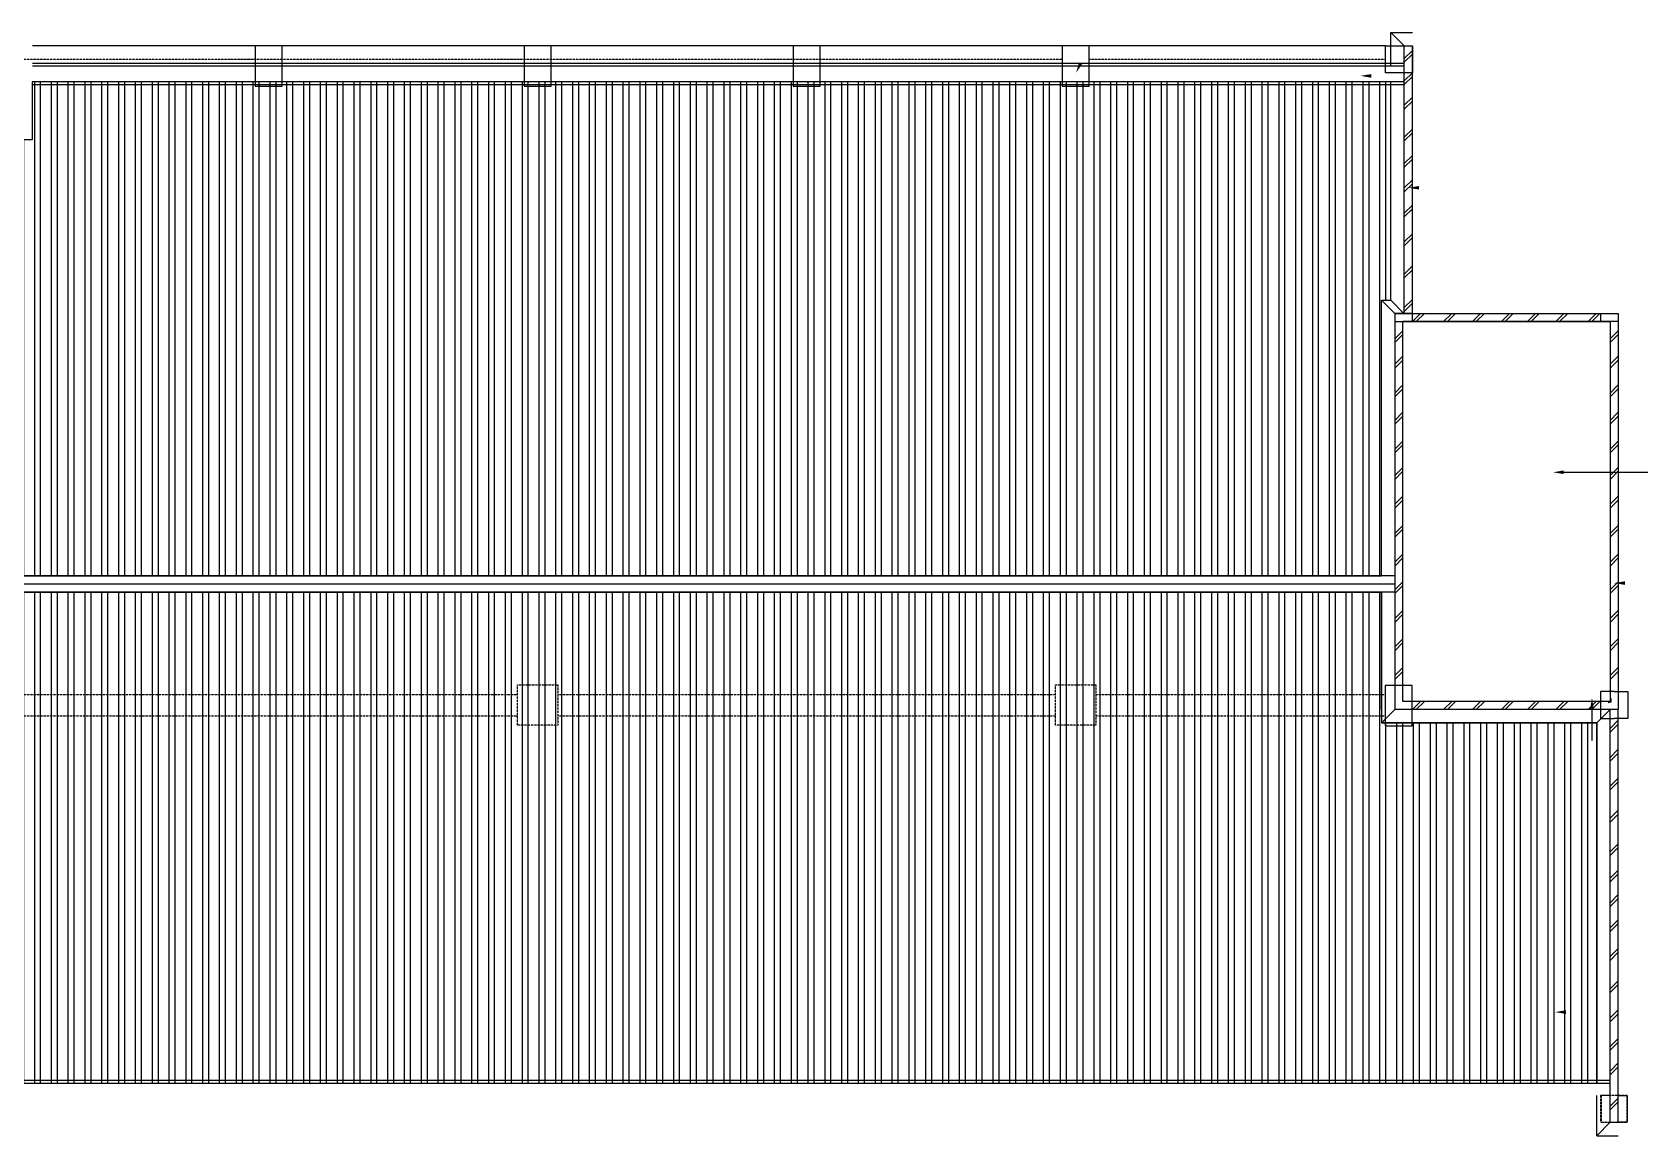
# Model space of a CAD drawing. Extents: x 2390503 to 2466382, y -996812 to -918729.
# Drawn here: x 2436362 to 2466382, y -939229 to -918729 of the extents above; entities that cross this region are included whole.
import ezdxf

# ---------------------------------------------------------------- set-up
doc = ezdxf.new("R2010")
doc.units = 0
doc.header["$LTSCALE"] = 15
doc.header["$MEASUREMENT"] = 0
doc.linetypes.add('HIDDEN', pattern=[0.375, 0.25, -0.125])
for name, color, linetype in [('BEAM', 1, 'HIDDEN'), ('COL', 3, 'CONTINUOUS'), ('FLASH', 35, 'CONTINUOUS'), ('H', 1, 'CONTINUOUS'), ('hatch', 7, 'CONTINUOUS'), ('hatchb', 251, 'CONTINUOUS'), ('LINE', 7, 'CONTINUOUS'), ('ROOF', 7, 'CONTINUOUS'), ('RWDP', 145, 'CONTINUOUS'), ('stair', 7, 'CONTINUOUS'), ('WALL', 2, 'CONTINUOUS')]:
    doc.layers.add(name, color=color, linetype=linetype)
pattern_1 = [(90, (-158796.45, -154304.53), (-312.5, 6e-14), []), (90, (-158906.93, -154194.05), (-312.5, 6e-14), [])]

msp = doc.modelspace()

# ---------------------------------------------------------------- hatches: boundary and pattern name
at = {"layer": 'hatch'}
h = msp.add_hatch(dxfattribs=at)
h.set_pattern_fill('STEEL', color=0, scale=2500, angle=45, style=0)
h.set_pattern_definition(pattern_1)
edge = h.paths.add_edge_path()
edge.add_line((2394903, -919651), (2394903, -923704))
edge.add_line((2394903, -923704), (2395078, -923704))
edge.add_line((2395078, -923704), (2395078, -928829))
edge.add_line((2395078, -928829), (2461434, -928829))
edge.add_line((2461434, -928829), (2461434, -923704))
edge.add_line((2461434, -923704), (2461609, -923704))
edge.add_line((2461609, -923704), (2461609, -919651))
edge.add_line((2461609, -919651), (2436359, -919651))
edge.add_line((2436359, -919651), (2436359, -920729))
edge.add_line((2436359, -920729), (2420152, -920729))
edge.add_line((2420152, -920729), (2420152, -919651))
edge.add_line((2420152, -919651), (2394903, -919651))
h = msp.add_hatch(dxfattribs=at)
h.set_pattern_fill('STEEL', color=0, scale=2500, angle=45, style=0)
h.set_pattern_definition(pattern_1)
h.paths.add_polyline_path([(2461434, -929129), (2461434, -931559), (2465434, -931559), (2465434, -938257), (2401028, -938257), (2401028, -933554), (2400778, -933554), (2400778, -933554), (2391078, -933554), (2391078, -931554), (2395078, -931554), (2395078, -929129)])

# ---------------------------------------------------------------- linework, layer by layer
at = {"layer": 'BEAM', "color": 0}
for p, q in [((2435003, -919229), (2440503, -919229)), ((2440003, -919229), (2445503, -919229)), ((2445003, -919229), (2450503, -919229)), ((2450003, -919229), (2455503, -919229)), ((2456009, -919229), (2461509, -919229)), ((2436128, -931029), (2445378, -931029)), ((2446128, -931029), (2455378, -931029)), ((2456128, -931029), (2461503, -931029)), ((2436128, -931429), (2445378, -931429)), ((2446128, -931429), (2455378, -931429)), ((2456128, -931429), (2461503, -931429))]:
    msp.add_line(p, q, dxfattribs=at)
for points in [[(2445378, -930854), (2446128, -930854), (2446128, -931604), (2445378, -931604)], [(2455378, -930854), (2456128, -930854), (2456128, -931604), (2455378, -931604)], [(2466003, -938479), (2465503, -938479), (2465503, -938979), (2466003, -938979)]]:
    msp.add_lwpolyline(points, close=True, dxfattribs=at)
msp.add_lwpolyline([(2465684, -938479), (2465515, -938479), (2465515, -938979), (2465684, -938979)], dxfattribs=at)
at = {"layer": 'COL', "color": 0}
for points in [[(2461684, -923954), (2461684, -924104), (2462009, -924104), (2462009, -923954)], [(2465834, -923954), (2465834, -924104), (2465509, -924104), (2465509, -923954)], [(2462003, -931612), (2462003, -930862), (2461503, -930862), (2461503, -931612)]]:
    msp.add_lwpolyline(points, close=True, dxfattribs=at)
for points in [[(2465759, -930979), (2465503, -930979), (2465503, -931479), (2465759, -931479)], [(2465759, -930979), (2466015, -930979), (2466015, -931479), (2465759, -931479)], [(2465503, -931304), (2465503, -931479), (2465759, -931479)], [(2465503, -931304), (2465503, -931479), (2465759, -931479)], [(2466015, -931304), (2466015, -931479), (2465759, -931479)], [(2466015, -931304), (2466015, -931479), (2465759, -931479)], [(2465834, -938479), (2466003, -938479), (2466003, -938979), (2465834, -938979)]]:
    msp.add_lwpolyline(points, dxfattribs=at)
at = {"layer": 'FLASH', "color": 0}
for p, q in [((2461609, -918729), (2462009, -918729)), ((2461609, -919353), (2461609, -918729)), ((2461609, -918729), (2461859, -918979)), ((2461609, -923704), (2461609, -919651)), ((2461434, -923704), (2461684, -923954)), ((2461434, -928829), (2461434, -923704)), ((2461434, -923704), (2461609, -923704)), ((2461609, -923704), (2461847, -923954)), ((2461434, -929129), (2461434, -931559)), ((2461434, -931559), (2461685, -931309)), ((2465434, -931559), (2465684, -931309)), ((2465434, -931559), (2461434, -931559)), ((2465434, -938257), (2465434, -931559)), ((2465434, -939229), (2465434, -938479)), ((2465434, -939229), (2465684, -938979)), ((2465434, -939229), (2465834, -939229))]:
    msp.add_line(p, q, dxfattribs=at)
msp.add_lwpolyline([(2461434, -931309), (2461434, -929129)], dxfattribs=at)
at = {"layer": 'H', "color": 0}
for p, q in [((2461859, -919215), (2462009, -919065)), ((2461859, -919286), (2462009, -919136)), ((2461859, -919629), (2462009, -919479)), ((2461859, -919699), (2462009, -919549)), ((2461859, -920085), (2462009, -919935)), ((2461859, -920156), (2462009, -920006)), ((2461859, -920675), (2462009, -920525)), ((2461859, -920746), (2462009, -920596)), ((2461859, -921165), (2462009, -921015)), ((2461859, -921235), (2462009, -921085)), ((2461859, -921621), (2462009, -921471)), ((2461859, -921692), (2462009, -921542)), ((2461859, -922088), (2462009, -921938)), ((2461859, -922159), (2462009, -922009)), ((2461859, -922622), (2462009, -922472)), ((2461859, -922693), (2462009, -922543)), ((2461859, -923220), (2462009, -923070)), ((2461859, -923290), (2462009, -923140)), ((2461859, -923843), (2462009, -923693)), ((2461859, -923913), (2462009, -923763)), ((2462011, -924104), (2462161, -923954)), ((2462081, -924104), (2462231, -923954)), ((2462589, -924104), (2462739, -923954)), ((2462659, -924104), (2462809, -923954)), ((2463127, -924104), (2463277, -923954)), ((2463197, -924104), (2463347, -923954)), ((2463664, -924104), (2463814, -923954)), ((2463734, -924104), (2463884, -923954)), ((2464145, -924104), (2464295, -923954)), ((2464215, -924104), (2464365, -923954)), ((2464675, -924104), (2464825, -923954)), ((2464745, -924104), (2464895, -923954)), ((2465273, -924104), (2465423, -923954)), ((2465343, -924104), (2465493, -923954)), ((2461684, -924422), (2461834, -924272)), ((2465684, -924422), (2465834, -924272)), ((2461684, -924493), (2461834, -924343)), ((2465684, -924493), (2465834, -924343)), ((2461684, -924896), (2461834, -924746)), ((2461684, -924967), (2461834, -924817)), ((2465684, -924896), (2465834, -924746)), ((2465684, -924967), (2465834, -924817)), ((2461684, -925430), (2461834, -925280)), ((2461684, -925501), (2461834, -925351)), ((2465684, -925430), (2465834, -925280)), ((2465684, -925501), (2465834, -925351)), ((2461684, -925938), (2461834, -925788)), ((2465684, -925938), (2465834, -925788)), ((2461684, -926009), (2461834, -925859)), ((2465684, -926009), (2465834, -925859)), ((2461684, -926472), (2461834, -926322)), ((2461684, -926543), (2461834, -926393)), ((2465684, -926472), (2465834, -926322)), ((2465684, -926543), (2465834, -926393)), ((2461684, -926963), (2461834, -926813)), ((2461684, -927034), (2461834, -926884)), ((2465684, -926963), (2465834, -926813)), ((2465684, -927034), (2465834, -926884)), ((2461684, -927497), (2461834, -927347)), ((2461684, -927568), (2461834, -927418)), ((2465684, -927497), (2465834, -927347)), ((2465684, -927568), (2465834, -927418)), ((2461684, -928040), (2461834, -927890)), ((2465684, -928040), (2465834, -927890)), ((2461684, -928111), (2461834, -927961)), ((2465684, -928111), (2465834, -927961)), ((2461684, -928574), (2461834, -928424)), ((2461684, -928645), (2461834, -928495)), ((2465684, -928574), (2465834, -928424)), ((2465684, -928645), (2465834, -928495)), ((2461684, -929086), (2461834, -928936)), ((2461684, -929157), (2461834, -929007)), ((2465684, -929086), (2465834, -928936)), ((2465684, -929157), (2465834, -929007)), ((2461684, -929620), (2461834, -929470)), ((2461684, -929691), (2461834, -929541)), ((2465684, -929620), (2465834, -929470)), ((2465684, -929691), (2465834, -929541)), ((2461684, -930147), (2461834, -929997)), ((2465684, -930147), (2465834, -929997)), ((2461684, -930218), (2461834, -930068)), ((2465684, -930218), (2465834, -930068)), ((2461684, -930681), (2461834, -930531)), ((2461684, -930752), (2461834, -930602)), ((2465684, -930681), (2465834, -930531)), ((2465684, -930752), (2465834, -930602)), ((2462011, -931309), (2462161, -931159)), ((2462081, -931309), (2462231, -931159)), ((2462589, -931309), (2462739, -931159)), ((2462659, -931309), (2462809, -931159)), ((2463127, -931309), (2463277, -931159)), ((2463197, -931309), (2463347, -931159)), ((2463664, -931309), (2463814, -931159)), ((2463734, -931309), (2463884, -931159)), ((2464145, -931309), (2464295, -931159)), ((2464215, -931309), (2464365, -931159)), ((2464675, -931309), (2464825, -931159)), ((2464745, -931309), (2464895, -931159)), ((2465273, -931309), (2465423, -931159)), ((2465343, -931309), (2465493, -931159)), ((2465684, -931661), (2465834, -931511)), ((2465684, -931732), (2465834, -931582)), ((2465684, -932200), (2465834, -932050)), ((2465684, -932271), (2465834, -932121)), ((2465684, -932734), (2465834, -932584)), ((2465684, -932805), (2465834, -932655)), ((2465684, -933332), (2465834, -933182)), ((2465684, -933402), (2465834, -933252)), ((2465684, -933954), (2465834, -933804)), ((2465684, -934025), (2465834, -933875)), ((2465684, -934444), (2465834, -934294)), ((2465684, -934514), (2465834, -934364)), ((2465684, -934900), (2465834, -934750)), ((2465684, -934971), (2465834, -934821)), ((2465684, -935367), (2465834, -935217)), ((2465684, -935438), (2465834, -935288)), ((2465684, -935901), (2465834, -935751)), ((2465684, -935972), (2465834, -935822)), ((2465684, -936499), (2465834, -936349)), ((2465684, -936569), (2465834, -936419)), ((2465684, -937041), (2465834, -936891)), ((2465684, -937112), (2465834, -936962)), ((2465684, -937571), (2465834, -937421)), ((2465684, -937641), (2465834, -937491)), ((2465684, -938028), (2465834, -937878)), ((2465684, -938098), (2465834, -937948)), ((2465684, -938680), (2465834, -938530)), ((2465684, -938751), (2465834, -938601))]:
    msp.add_line(p, q, dxfattribs=at)
at = {"layer": 'hatchb', "color": 0}
msp.add_lwpolyline([(2461434, -929129), (2461434, -931559), (2465434, -931559), (2465434, -938257), (2401028, -938257), (2401028, -933554), (2400778, -933554), (2400778, -933554), (2391078, -933554), (2391078, -931554), (2395078, -931554), (2395078, -929129), (2461434, -929129)], dxfattribs=at)
at = {"layer": 'LINE', "color": 0}
for points in [[(2455874, -919314), (2455813, -919286), (2455759, -919481)], [(2461244, -919572), (2461244, -919505), (2461044, -919538)], [(2462134, -921650), (2462134, -921584), (2461934, -921617)], [(2465959, -928995), (2465959, -928928), (2465759, -928962)]]:
    msp.add_solid(points, dxfattribs=at)
at = {"layer": 'ROOF', "color": 0}
for p, q in [((2451003, -918979, 0), (2436364, -918979, 0)), ((2461509, -918979), (2451003, -918979)), ((2436364, -919303), (2461859, -919303)), ((2436364, -919353), (2461859, -919353)), ((2461859, -919651, 0), (2436364, -919651, 0)), ((2461859, -919703, 0), (2436364, -919703, 0)), ((2461684, -923954), (2461684, -931309)), ((2465678, -924104), (2461834, -924104)), ((2461684, -928829), (2394828, -928829)), ((2461684, -928979), (2394828, -928979)), ((2461684, -929129), (2394828, -929129)), ((2465684, -938205, 0), (2400828, -938205, 0)), ((2465684, -938257, 0), (2435503, -938257, 0))]:
    msp.add_line(p, q, dxfattribs=at)
for points in [[(2440503, -918979), (2440503, -919729), (2441003, -919729), (2441003, -918979)], [(2445503, -918979), (2445503, -919729), (2446003, -919729), (2446003, -918979)], [(2450503, -918979), (2450503, -919729), (2451003, -919729), (2451003, -918979)], [(2455503, -918979), (2455503, -919729), (2456003, -919729), (2456003, -918979)], [(2461509, -918979), (2462009, -918979), (2462009, -919479), (2461509, -919479)], [(2461834, -931159), (2461834, -924104), (2465684, -924104), (2465684, -931159), (2461834, -931159)]]:
    msp.add_lwpolyline(points, close=True, dxfattribs=at)
for points in [[(2394903, -919651), (2394903, -923704), (2395078, -923704), (2395078, -928829), (2461434, -928829), (2461434, -923704), (2461609, -923704), (2461609, -919651), (2436359, -919651), (2436359, -920729), (2420152, -920729), (2420152, -919651), (2394903, -919651)], [(2461684, -923954), (2465834, -923954), (2465834, -931309), (2461684, -931309)]]:
    msp.add_lwpolyline(points, dxfattribs=at)
at = {"layer": 'RWDP', "color": 0}
msp.add_lwpolyline([(2465647, -931181), (2465700, -931166), (2465701, -931103)], dxfattribs=at)
at = {"layer": 'stair', "color": 0}
for p, q in [((2464821, -926903), (2466382, -926903)), ((2465346, -931294), (2465346, -931888))]:
    msp.add_line(p, q, dxfattribs=at)
for points in [[(2464821, -926936), (2464821, -926869), (2464621, -926903)], [(2465312, -931294), (2465379, -931294), (2465346, -931094)], [(2464861, -936966), (2464861, -936899), (2464661, -936933)]]:
    msp.add_solid(points, dxfattribs=at)
at = {"layer": 'WALL', "color": 0}
for p, q in [((2461859, -923954), (2461859, -918979)), ((2461859, -918979), (2462009, -918979)), ((2462009, -923954), (2462009, -918979)), ((2465684, -938979), (2465684, -931309)), ((2465834, -938979), (2465834, -931309)), ((2465684, -938979), (2465834, -938979))]:
    msp.add_line(p, q, dxfattribs=at)

doc.saveas('drawing.dxf')
